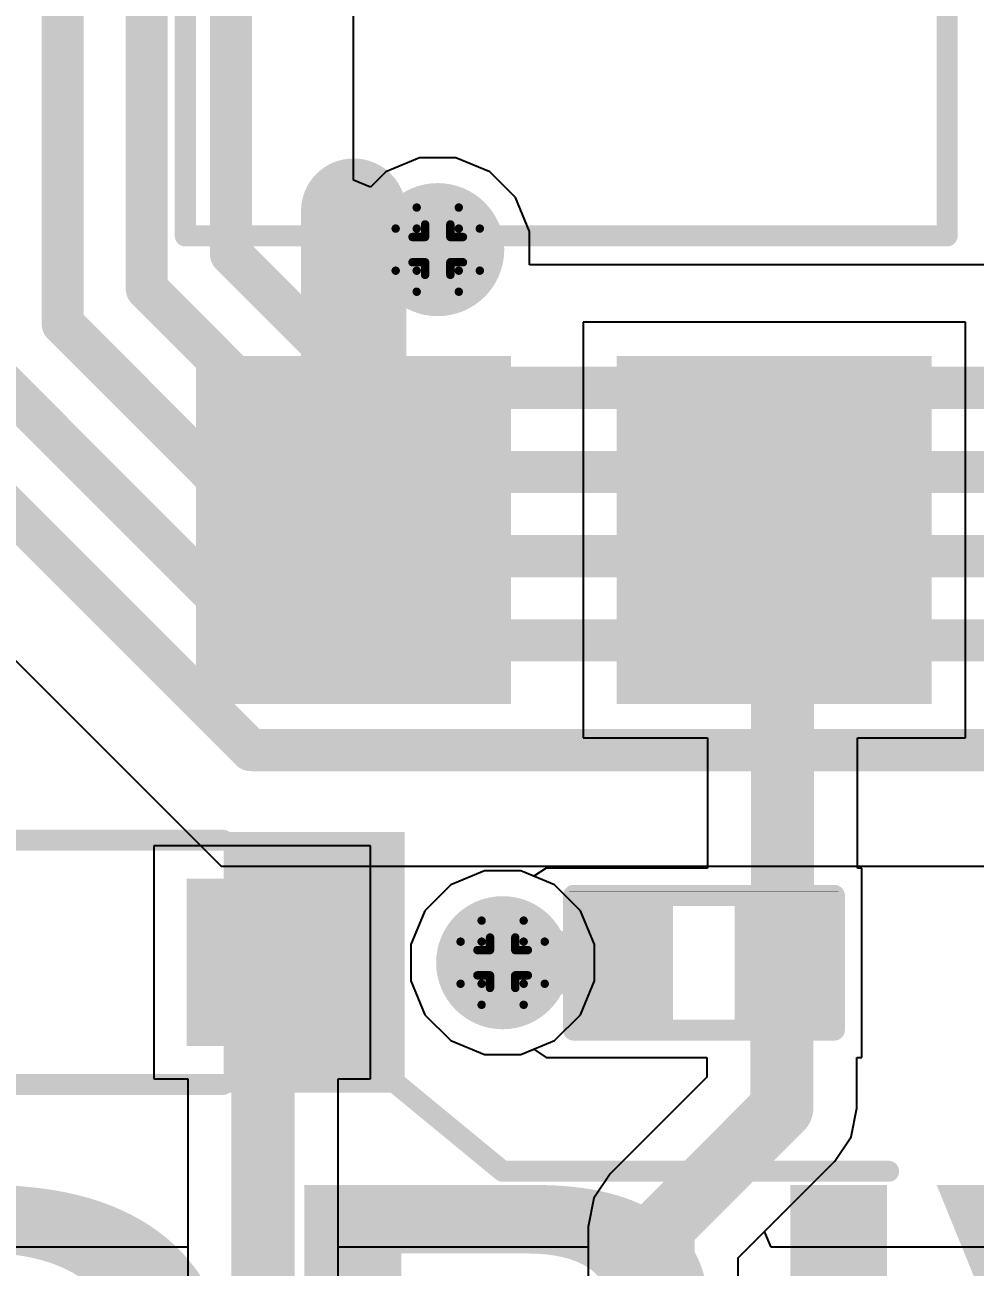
# Model space of a CAD drawing. Header units: inches. Extents: x -3 to 5259, y -3 to 5282.
# Drawn here: x 65.1 to 70.83, y 11.72 to 19.22 of the extents above; entities that cross this region are included whole.
import ezdxf

# ---------------------------------------------------------------- set-up
doc = ezdxf.new("R2010")
doc.units = ezdxf.units.IN
for name, color, linetype in [('Bottom Layer', 5, 'Continuous'), ('Bottom Solder', 6, 'Continuous'), ('Drill Drawing', 1, 'Continuous'), ('Layer 1', 16, 'Continuous'), ('Layer 2', 76, 'Continuous'), ('Top Layer', 1, 'Continuous'), ('Top Overlay', 2, 'Continuous'), ('Top Paste', 8, 'Continuous'), ('Top Solder', 216, 'Continuous'), ('Via Holes', 16, 'Continuous')]:
    doc.layers.add(name, color=color, linetype=linetype)
doc.styles.add('Arial Black_Bold', font='', dxfattribs={"height": 0.2})
doc.styles.get('Arial Black_Bold').set_extended_font_data('Arial Black', bold=True)

# ---------------------------------------------------------------- blocks, each defined once
blk = doc.blocks.new('PC817C_17')
at = {"layer": 'Top Layer'}
for points in [[(6.100064, 2.1699982), (6.100064, 0.3700018), (4.100068, 0.3700018), (4.100068, 2.1699982)], [(6.100064, -0.3700018), (6.100064, -2.1699982), (4.100068, -2.1699982), (4.100068, -0.3700018)]]:
    blk.add_hatch(color=1, dxfattribs=at).paths.add_polyline_path(points)
at = {"layer": 'Top Paste'}
for points in [[(6.100064, 2.1699982), (6.100064, 0.3700018), (4.100068, 0.3700018), (4.100068, 2.1699982)], [(6.100064, -0.3700018), (6.100064, -2.1699982), (4.100068, -2.1699982), (4.100068, -0.3700018)]]:
    blk.add_hatch(color=8, dxfattribs=at).paths.add_polyline_path(points)
at = {"layer": 'Top Solder'}
for points in [[(6.150863999999999, 2.2207982), (6.150863999999999, 0.3192018), (4.049268, 0.3192018), (4.049268, 2.2207982)], [(6.150863999999999, -0.3192018), (6.150863999999999, -2.2207982), (4.049268, -2.2207982), (4.049268, -0.3192018)]]:
    blk.add_hatch(color=216, dxfattribs=at).paths.add_polyline_path(points)
at = {"layer": 'Top Overlay'}
for points in [[(3.324885399999999, 2.3139654, 0.127, 0.127, 0), (-3.175, 2.3139654, 0.127, 0.127, 0)], [(3.324885399999999, -2.2859492, 0.127, 0.127, 0), (3.324885399999999, 2.3139654, 0.127, 0.127, 0)], [(3.324885399999999, -2.2859492, 0.127, 0.127, 0), (-3.175, -2.28594666, 0.127, 0.127, 0)]]:
    blk.add_lwpolyline(points, format="xyseb", dxfattribs=at)
for points in [[(3.2931354, 2.3139654, 0.0635, 0.0635, 1), (3.3566354, 2.3139654, 0.0635, 0.0635, 1)], [(3.2931354, 2.3139654, 0.0635, 0.0635, 1), (3.3566354, 2.3139654, 0.0635, 0.0635, 1)], [(3.2931354, -2.2859492, 0.0635, 0.0635, 1), (3.3566354, -2.2859492, 0.0635, 0.0635, 1)], [(3.2931354, -2.2859492, 0.0635, 0.0635, 1), (3.3566354, -2.2859492, 0.0635, 0.0635, 1)]]:
    blk.add_lwpolyline(points, format="xyseb", close=True, dxfattribs=at)
blk = doc.blocks.new('R___0402_68')
at = {"layer": 'Top Layer'}
for points in [[(-0.6985, -0.3175), (-0.6985, 0.3175), (-0.2412999999999999, 0.3175), (-0.2413, -0.3175)], [(0.2412999999999999, -0.3175), (0.2413, 0.3175), (0.6985, 0.3175), (0.6985, -0.3175)]]:
    blk.add_hatch(color=1, dxfattribs=at).paths.add_polyline_path(points)
at = {"layer": 'Top Paste'}
for points in [[(-0.6985, -0.3175), (-0.6985, 0.3175), (-0.2412999999999999, 0.3175), (-0.2413, -0.3175)], [(0.2412999999999999, -0.3175), (0.2413, 0.3175), (0.6985, 0.3175), (0.6985, -0.3175)]]:
    blk.add_hatch(color=8, dxfattribs=at).paths.add_polyline_path(points)
at = {"layer": 'Top Solder'}
for points in [[(-0.75350116, -0.37250116), (-0.75350116, 0.37250116), (-0.1862988399999999, 0.37250116), (-0.18629884, -0.37250116)], [(0.1862988399999999, -0.37250116), (0.18629884, 0.37250116), (0.75350116, 0.37250116), (0.75350116, -0.37250116)]]:
    blk.add_hatch(color=216, dxfattribs=at).paths.add_polyline_path(points)
at = {"layer": 'Top Overlay'}
for points in [[(-0.7874, 0.4064, 0.127, 0.127, 0), (-0.7874, -0.4064, 0.127, 0.127, 0)], [(0.7874, 0.4064, 0.127, 0.127, 0), (-0.7874, 0.4064, 0.127, 0.127, 0)], [(0.7874, 0.4064, 0.127, 0.127, 0), (0.7874, -0.4064, 0.127, 0.127, 0)], [(0.7874, -0.4064, 0.127, 0.127, 0), (-0.7874, -0.4064, 0.127, 0.127, 0)], [(0.8128, -0.4318, 0.0032258, 0.0032258, 0), (-0.8128, -0.4318, 0.0032258, 0.0032258, 0)]]:
    blk.add_lwpolyline(points, format="xyseb", dxfattribs=at)
for points in [[(-0.8191499999999999, 0.4064, 0.0635, 0.0635, 1), (-0.7556499999999999, 0.4064, 0.0635, 0.0635, 1)], [(-0.8191499999999999, 0.4064, 0.0635, 0.0635, 1), (-0.7556499999999999, 0.4064, 0.0635, 0.0635, 1)], [(0.7556499999999999, 0.4064, 0.0635, 0.0635, 1), (0.8191499999999999, 0.4064, 0.0635, 0.0635, 1)], [(0.7556499999999999, 0.4064, 0.0635, 0.0635, 1), (0.8191499999999999, 0.4064, 0.0635, 0.0635, 1)], [(-0.8191499999999999, -0.4064, 0.0635, 0.0635, 1), (-0.7556499999999999, -0.4064, 0.0635, 0.0635, 1)], [(-0.8191499999999999, -0.4064, 0.0635, 0.0635, 1), (-0.7556499999999999, -0.4064, 0.0635, 0.0635, 1)], [(0.7556499999999999, -0.4064, 0.0635, 0.0635, 1), (0.8191499999999999, -0.4064, 0.0635, 0.0635, 1)], [(0.7556499999999999, -0.4064, 0.0635, 0.0635, 1), (0.8191499999999999, -0.4064, 0.0635, 0.0635, 1)], [(-0.81360518, -0.4318, 0.0016129, 0.0016129, 1), (-0.8119948199999999, -0.4318, 0.0016129, 0.0016129, 1)], [(0.8119948199999999, -0.4318, 0.0016129, 0.0016129, 1), (0.81360518, -0.4318, 0.0016129, 0.0016129, 1)]]:
    blk.add_lwpolyline(points, format="xyseb", close=True, dxfattribs=at)
blk = doc.blocks.new('SOD_323_204')
at = {"layer": 'Top Layer'}
for points in [[(-0.74999977, -0.4500003699999999), (-1.55000071, -0.4500003700000001), (-1.55000071, 0.4500003699999999), (-0.74999977, 0.4500003700000001)], [(1.55000071, -0.4500003699999999), (0.74999977, -0.4500003700000001), (0.74999977, 0.4500003699999999), (1.55000071, 0.4500003700000001)]]:
    blk.add_hatch(color=1, dxfattribs=at).paths.add_polyline_path(points)
at = {"layer": 'Top Overlay'}
for points in [[(-2.01059034, 0.4826), (-0.9183903399999999, 0.4826), (-0.9183903399999999, 0.7874), (-2.01059034, 0.7874)], [(-2.01057764, -0.50800254), (-1.57877764, -0.50800254), (-1.57877764, 0.50799746), (-2.01057764, 0.50799746)], [(-2.01058018, -0.78741016), (-0.91838018, -0.78741016), (-0.91838018, -0.48261016), (-2.01058018, -0.48261016)]]:
    blk.add_hatch(color=2, dxfattribs=at).paths.add_polyline_path(points)
at = {"layer": 'Top Paste'}
for points in [[(-0.74999977, -0.4500003699999999), (-1.55000071, -0.4500003700000001), (-1.55000071, 0.4500003699999999), (-0.74999977, 0.4500003700000001)], [(1.55000071, -0.4500003699999999), (0.74999977, -0.4500003700000001), (0.74999977, 0.4500003699999999), (1.55000071, 0.4500003700000001)]]:
    blk.add_hatch(color=8, dxfattribs=at).paths.add_polyline_path(points)
at = {"layer": 'Top Solder'}
for points in [[(-0.69499861, -0.5050015299999998), (-1.60500187, -0.50500153), (-1.60500187, 0.5050015299999998), (-0.69499861, 0.50500153)], [(1.60500187, -0.5050015299999998), (0.69499861, -0.50500153), (0.69499861, 0.5050015299999998), (1.60500187, 0.50500153)]]:
    blk.add_hatch(color=216, dxfattribs=at).paths.add_polyline_path(points)
at = {"layer": 'Top Overlay'}
for points in [[(0.9397999999999999, 0.7365974599999999, 0.127, 0.127, 0), (-0.91439746, 0.7366, 0.127, 0.127, 0)], [(0.9397999999999999, 0.7365974599999999, 0.127, 0.127, 0), (0.9397999999999999, 0.5588, 0.127, 0.127, 0)], [(0.9397999999999999, -0.5588, 0.127, 0.127, 0), (0.9397999999999999, -0.7365974599999999, 0.127, 0.127, 0)], [(0.9397999999999999, -0.7365974599999999, 0.127, 0.127, 0), (-0.91439746, -0.7366, 0.127, 0.127, 0)]]:
    blk.add_lwpolyline(points, format="xyseb", dxfattribs=at)
for points in [[(-0.94614746, 0.7366, 0.0635, 0.0635, 1), (-0.8826474599999999, 0.7366, 0.0635, 0.0635, 1)], [(0.9080499999999999, 0.7365974599999999, 0.0635, 0.0635, 1), (0.9715499999999999, 0.7365974599999999, 0.0635, 0.0635, 1)], [(0.9080499999999999, 0.7365974599999999, 0.0635, 0.0635, 1), (0.9715499999999999, 0.7365974599999999, 0.0635, 0.0635, 1)], [(0.9080499999999999, 0.5588, 0.0635, 0.0635, 1), (0.9715499999999999, 0.5588, 0.0635, 0.0635, 1)], [(0.9080499999999999, -0.5588, 0.0635, 0.0635, 1), (0.9715499999999999, -0.5588, 0.0635, 0.0635, 1)], [(-0.94614746, -0.7366, 0.0635, 0.0635, 1), (-0.8826474599999999, -0.7366, 0.0635, 0.0635, 1)], [(0.9080499999999999, -0.7365974599999999, 0.0635, 0.0635, 1), (0.9715499999999999, -0.7365974599999999, 0.0635, 0.0635, 1)], [(0.9080499999999999, -0.7365974599999999, 0.0635, 0.0635, 1), (0.9715499999999999, -0.7365974599999999, 0.0635, 0.0635, 1)]]:
    blk.add_lwpolyline(points, format="xyseb", close=True, dxfattribs=at)

msp = doc.modelspace()

# ---------------------------------------------------------------- hatches: boundary and pattern name
at = {"layer": 'Bottom Layer'}
h = msp.add_hatch(color=5, dxfattribs=at)
edge = h.paths.add_edge_path()
edge.add_arc((67.58888184, 17.85979664), 0.2999994, 0, 360)
h = msp.add_hatch(color=5, dxfattribs=at)
edge = h.paths.add_edge_path()
edge.add_arc((67.98088003999999, 13.55614002), 0.2999994, 0, 360)
at = {"layer": 'Bottom Solder'}
h = msp.add_hatch(color=6, dxfattribs=at)
edge = h.paths.add_edge_path()
edge.add_arc((67.58888184, 17.85979664), 0.4015993999999999, 0, 360)
h = msp.add_hatch(color=6, dxfattribs=at)
edge = h.paths.add_edge_path()
edge.add_arc((67.98088003999999, 13.55614002), 0.4015993999999999, 0, 360)
at = {"layer": 'Layer 1'}
h = msp.add_hatch(color=16, dxfattribs=at)
edge = h.paths.add_edge_path()
edge.add_arc((67.58888184, 17.85979664), 0.2999994, 0, 360)
h = msp.add_hatch(color=16, dxfattribs=at)
edge = h.paths.add_edge_path()
edge.add_arc((67.98088003999999, 13.55614002), 0.2999994, 0, 360)
at = {"layer": 'Layer 2'}
h = msp.add_hatch(color=76, dxfattribs=at)
edge = h.paths.add_edge_path()
edge.add_arc((67.58888184, 17.85979664), 0.2999994, 0, 360)
h = msp.add_hatch(color=76, dxfattribs=at)
edge = h.paths.add_edge_path()
edge.add_arc((67.98088003999999, 13.55614002), 0.2999994, 0, 360)
at = {"layer": 'Top Layer'}
h = msp.add_hatch(color=1, dxfattribs=at)
edge = h.paths.add_edge_path()
edge.add_arc((67.58888184, 17.85979664), 0.2999994, 0, 360)
h = msp.add_hatch(color=1, dxfattribs=at)
edge = h.paths.add_edge_path()
edge.add_arc((67.98088003999999, 13.55614002), 0.2999994, 0, 360)
at = {"layer": 'Top Solder'}
h = msp.add_hatch(color=216, dxfattribs=at)
edge = h.paths.add_edge_path()
edge.add_arc((67.58888184, 17.85979664), 0.4015993999999999, 0, 360)
h = msp.add_hatch(color=216, dxfattribs=at)
edge = h.paths.add_edge_path()
edge.add_arc((67.98088003999999, 13.55614002), 0.4015993999999999, 0, 360)
at = {"layer": 'Via Holes'}
h = msp.add_hatch(color=7, dxfattribs=at)
edge = h.paths.add_edge_path()
edge.add_arc((67.58888184, 17.85979664), 0.1499997, 0, 360)
h = msp.add_hatch(color=7, dxfattribs=at)
edge = h.paths.add_edge_path()
edge.add_arc((67.98088003999999, 13.55614002), 0.1499997, 0, 360)

# ---------------------------------------------------------------- linework, layer by layer
at = {"layer": 'Bottom Layer'}
for p, q in [((67.87068214, 14.11013942), (67.66706558, 14.02579872)), ((67.87068214, 14.11013942), (67.66706558, 14.02579872)), ((68.09107794, 14.11013942), (67.87068214, 14.11013942)), ((68.09107794, 14.11013942), (67.87068214, 14.11013942)), ((68.29469449999999, 14.02579872), (68.09107794, 14.11013942)), ((68.29469449999999, 14.02579872), (68.09107794, 14.11013942)), ((67.66706558, 14.02579872), (67.51122133999999, 13.86995448)), ((67.66706558, 14.02579872), (67.51122133999999, 13.86995448)), ((68.45053874, 13.86995448), (68.29469449999999, 14.02579872)), ((68.45053874, 13.86995448), (68.29469449999999, 14.02579872)), ((67.51122133999999, 13.86995448), (67.42688064, 13.66633792)), ((67.51122133999999, 13.86995448), (67.42688064, 13.66633792)), ((68.53487944, 13.66633792), (68.45053874, 13.86995448)), ((68.53487944, 13.66633792), (68.45053874, 13.86995448)), ((67.42688064, 13.66633792), (67.42688064, 13.44594212)), ((67.42688064, 13.66633792), (67.42688064, 13.44594212)), ((68.53487944, 13.44594212), (68.53487944, 13.66633792)), ((68.53487944, 13.44594212), (68.53487944, 13.66633792)), ((67.42688064, 13.44594212), (67.51122133999999, 13.24232556)), ((67.42688064, 13.44594212), (67.51122133999999, 13.24232556)), ((68.45053874, 13.24232556), (68.53487944, 13.44594212)), ((68.45053874, 13.24232556), (68.53487944, 13.44594212)), ((67.51122133999999, 13.24232556), (67.66706558, 13.08648132)), ((67.51122133999999, 13.24232556), (67.66706558, 13.08648132)), ((68.29469449999999, 13.08648132), (68.45053874, 13.24232556)), ((68.29469449999999, 13.08648132), (68.45053874, 13.24232556)), ((67.66706558, 13.08648132), (67.87068214, 13.00214062)), ((67.66706558, 13.08648132), (67.87068214, 13.00214062)), ((68.09107794, 13.00214062), (68.29469449999999, 13.08648132)), ((68.09107794, 13.00214062), (68.29469449999999, 13.08648132)), ((67.87068214, 13.00214062), (68.09107794, 13.00214062)), ((67.87068214, 13.00214062), (68.09107794, 13.00214062))]:
    msp.add_line(p, q, dxfattribs=at)
at = {"layer": 'Drill Drawing'}
for points in [[(67.46188184, 17.98679664, 0.0508, 0.0508, 0), (67.46188184, 18.11379664, 0.0508, 0.0508, 0)], [(67.46188184, 18.11379664, 0.0508, 0.0508, 0), (67.71588184, 18.11379664, 0.0508, 0.0508, 0)], [(67.71588184, 17.98679664, 0.0508, 0.0508, 0), (67.71588184, 18.11379664, 0.0508, 0.0508, 0)], [(67.33488184, 17.73279664, 0.0508, 0.0508, 0), (67.33488184, 17.98679664, 0.0508, 0.0508, 0)], [(67.33488184, 17.98679664, 0.0508, 0.0508, 0), (67.46188184, 17.98679664, 0.0508, 0.0508, 0)], [(67.51268184, 17.93599664, 0.0508, 0.0508, 0), (67.51268184, 18.01219664, 0.0508, 0.0508, 0)], [(67.51268184, 18.01219664, 0.0508, 0.0508, 0), (67.66508183999998, 18.01219664, 0.0508, 0.0508, 0)], [(67.66508183999998, 17.93599664, 0.0508, 0.0508, 0), (67.66508183999998, 18.01219664, 0.0508, 0.0508, 0)], [(67.71588184, 17.98679664, 0.0508, 0.0508, 0), (67.84288183999999, 17.98679664, 0.0508, 0.0508, 0)], [(67.84288183999999, 17.73279664, 0.0508, 0.0508, 0), (67.84288183999999, 17.98679664, 0.0508, 0.0508, 0)], [(67.43648184, 17.78359664, 0.0508, 0.0508, 0), (67.43648184, 17.93599664, 0.0508, 0.0508, 0)], [(67.43648184, 17.93599664, 0.0508, 0.0508, 0), (67.51268184, 17.93599664, 0.0508, 0.0508, 0)], [(67.66508183999998, 17.93599664, 0.0508, 0.0508, 0), (67.74128184, 17.93599664, 0.0508, 0.0508, 0)], [(67.74128184, 17.78359664, 0.0508, 0.0508, 0), (67.74128184, 17.93599664, 0.0508, 0.0508, 0)], [(67.43648184, 17.78359664, 0.0508, 0.0508, 0), (67.51268184, 17.78359664, 0.0508, 0.0508, 0)], [(67.51268184, 17.70739664, 0.0508, 0.0508, 0), (67.51268184, 17.78359664, 0.0508, 0.0508, 0)], [(67.66508183999998, 17.78359664, 0.0508, 0.0508, 0), (67.74128184, 17.78359664, 0.0508, 0.0508, 0)], [(67.66508183999998, 17.70739664, 0.0508, 0.0508, 0), (67.66508183999998, 17.78359664, 0.0508, 0.0508, 0)], [(67.33488184, 17.73279664, 0.0508, 0.0508, 0), (67.46188184, 17.73279664, 0.0508, 0.0508, 0)], [(67.46188184, 17.60579664, 0.0508, 0.0508, 0), (67.46188184, 17.73279664, 0.0508, 0.0508, 0)], [(67.51268184, 17.70739664, 0.0508, 0.0508, 0), (67.66508183999998, 17.70739664, 0.0508, 0.0508, 0)], [(67.71588184, 17.73279664, 0.0508, 0.0508, 0), (67.84288183999999, 17.73279664, 0.0508, 0.0508, 0)], [(67.71588184, 17.60579664, 0.0508, 0.0508, 0), (67.71588184, 17.73279664, 0.0508, 0.0508, 0)], [(67.46188184, 17.60579664, 0.0508, 0.0508, 0), (67.71588184, 17.60579664, 0.0508, 0.0508, 0)], [(67.85388003999999, 13.68314002, 0.0508, 0.0508, 0), (67.85388003999999, 13.81014002, 0.0508, 0.0508, 0)], [(67.85388003999999, 13.81014002, 0.0508, 0.0508, 0), (68.10788004, 13.81014002, 0.0508, 0.0508, 0)], [(68.10788004, 13.68314002, 0.0508, 0.0508, 0), (68.10788004, 13.81014002, 0.0508, 0.0508, 0)], [(67.90468003999999, 13.63234002, 0.0508, 0.0508, 0), (67.90468003999999, 13.70854002, 0.0508, 0.0508, 0)], [(67.90468003999999, 13.70854002, 0.0508, 0.0508, 0), (68.05708004, 13.70854002, 0.0508, 0.0508, 0)], [(68.05708004, 13.63234002, 0.0508, 0.0508, 0), (68.05708004, 13.70854002, 0.0508, 0.0508, 0)], [(67.72688004, 13.42914002, 0.0508, 0.0508, 0), (67.72688004, 13.68314002, 0.0508, 0.0508, 0)], [(67.72688004, 13.68314002, 0.0508, 0.0508, 0), (67.85388003999999, 13.68314002, 0.0508, 0.0508, 0)], [(67.82848004, 13.47994002, 0.0508, 0.0508, 0), (67.82848004, 13.63234002, 0.0508, 0.0508, 0)], [(67.82848004, 13.63234002, 0.0508, 0.0508, 0), (67.90468003999999, 13.63234002, 0.0508, 0.0508, 0)], [(68.05708004, 13.63234002, 0.0508, 0.0508, 0), (68.13328004, 13.63234002, 0.0508, 0.0508, 0)], [(68.10788004, 13.68314002, 0.0508, 0.0508, 0), (68.23488004, 13.68314002, 0.0508, 0.0508, 0)], [(68.13328004, 13.47994002, 0.0508, 0.0508, 0), (68.13328004, 13.63234002, 0.0508, 0.0508, 0)], [(68.23488004, 13.42914002, 0.0508, 0.0508, 0), (68.23488004, 13.68314002, 0.0508, 0.0508, 0)], [(67.82848004, 13.47994002, 0.0508, 0.0508, 0), (67.90468003999999, 13.47994002, 0.0508, 0.0508, 0)], [(67.90468003999999, 13.40374002, 0.0508, 0.0508, 0), (67.90468003999999, 13.47994002, 0.0508, 0.0508, 0)], [(68.05708004, 13.47994002, 0.0508, 0.0508, 0), (68.13328004, 13.47994002, 0.0508, 0.0508, 0)], [(68.05708004, 13.40374002, 0.0508, 0.0508, 0), (68.05708004, 13.47994002, 0.0508, 0.0508, 0)], [(67.72688004, 13.42914002, 0.0508, 0.0508, 0), (67.85388003999999, 13.42914002, 0.0508, 0.0508, 0)], [(67.85388003999999, 13.30214002, 0.0508, 0.0508, 0), (67.85388003999999, 13.42914002, 0.0508, 0.0508, 0)], [(67.90468003999999, 13.40374002, 0.0508, 0.0508, 0), (68.05708004, 13.40374002, 0.0508, 0.0508, 0)], [(68.10788004, 13.42914002, 0.0508, 0.0508, 0), (68.23488004, 13.42914002, 0.0508, 0.0508, 0)], [(68.10788004, 13.30214002, 0.0508, 0.0508, 0), (68.10788004, 13.42914002, 0.0508, 0.0508, 0)], [(67.85388003999999, 13.30214002, 0.0508, 0.0508, 0), (68.10788004, 13.30214002, 0.0508, 0.0508, 0)]]:
    msp.add_lwpolyline(points, format="xyseb", dxfattribs=at)
for points in [[(67.44918184, 18.11379664, 0.0254, 0.0254, 1), (67.47458184, 18.11379664, 0.0254, 0.0254, 1)], [(67.44918184, 18.11379664, 0.0254, 0.0254, 1), (67.47458184, 18.11379664, 0.0254, 0.0254, 1)], [(67.70318184, 18.11379664, 0.0254, 0.0254, 1), (67.72858184, 18.11379664, 0.0254, 0.0254, 1)], [(67.70318184, 18.11379664, 0.0254, 0.0254, 1), (67.72858184, 18.11379664, 0.0254, 0.0254, 1)], [(67.32218184, 17.98679664, 0.0254, 0.0254, 1), (67.34758184, 17.98679664, 0.0254, 0.0254, 1)], [(67.32218184, 17.98679664, 0.0254, 0.0254, 1), (67.34758184, 17.98679664, 0.0254, 0.0254, 1)], [(67.44918184, 17.98679664, 0.0254, 0.0254, 1), (67.47458184, 17.98679664, 0.0254, 0.0254, 1)], [(67.44918184, 17.98679664, 0.0254, 0.0254, 1), (67.47458184, 17.98679664, 0.0254, 0.0254, 1)], [(67.49998183999999, 18.01219664, 0.0254, 0.0254, 1), (67.52538184, 18.01219664, 0.0254, 0.0254, 1)], [(67.49998183999999, 18.01219664, 0.0254, 0.0254, 1), (67.52538184, 18.01219664, 0.0254, 0.0254, 1)], [(67.65238184, 18.01219664, 0.0254, 0.0254, 1), (67.67778184, 18.01219664, 0.0254, 0.0254, 1)], [(67.65238184, 18.01219664, 0.0254, 0.0254, 1), (67.67778184, 18.01219664, 0.0254, 0.0254, 1)], [(67.70318184, 17.98679664, 0.0254, 0.0254, 1), (67.72858184, 17.98679664, 0.0254, 0.0254, 1)], [(67.70318184, 17.98679664, 0.0254, 0.0254, 1), (67.72858184, 17.98679664, 0.0254, 0.0254, 1)], [(67.83018184, 17.98679664, 0.0254, 0.0254, 1), (67.85558184, 17.98679664, 0.0254, 0.0254, 1)], [(67.83018184, 17.98679664, 0.0254, 0.0254, 1), (67.85558184, 17.98679664, 0.0254, 0.0254, 1)], [(67.42378184, 17.93599664, 0.0254, 0.0254, 1), (67.44918184, 17.93599664, 0.0254, 0.0254, 1)], [(67.42378184, 17.93599664, 0.0254, 0.0254, 1), (67.44918184, 17.93599664, 0.0254, 0.0254, 1)], [(67.49998183999999, 17.93599664, 0.0254, 0.0254, 1), (67.52538184, 17.93599664, 0.0254, 0.0254, 1)], [(67.49998183999999, 17.93599664, 0.0254, 0.0254, 1), (67.52538184, 17.93599664, 0.0254, 0.0254, 1)], [(67.65238184, 17.93599664, 0.0254, 0.0254, 1), (67.67778184, 17.93599664, 0.0254, 0.0254, 1)], [(67.65238184, 17.93599664, 0.0254, 0.0254, 1), (67.67778184, 17.93599664, 0.0254, 0.0254, 1)], [(67.72858184, 17.93599664, 0.0254, 0.0254, 1), (67.75398184, 17.93599664, 0.0254, 0.0254, 1)], [(67.72858184, 17.93599664, 0.0254, 0.0254, 1), (67.75398184, 17.93599664, 0.0254, 0.0254, 1)], [(67.42378184, 17.78359664, 0.0254, 0.0254, 1), (67.44918184, 17.78359664, 0.0254, 0.0254, 1)], [(67.42378184, 17.78359664, 0.0254, 0.0254, 1), (67.44918184, 17.78359664, 0.0254, 0.0254, 1)], [(67.49998183999999, 17.78359664, 0.0254, 0.0254, 1), (67.52538184, 17.78359664, 0.0254, 0.0254, 1)], [(67.49998183999999, 17.78359664, 0.0254, 0.0254, 1), (67.52538184, 17.78359664, 0.0254, 0.0254, 1)], [(67.65238184, 17.78359664, 0.0254, 0.0254, 1), (67.67778184, 17.78359664, 0.0254, 0.0254, 1)], [(67.65238184, 17.78359664, 0.0254, 0.0254, 1), (67.67778184, 17.78359664, 0.0254, 0.0254, 1)], [(67.72858184, 17.78359664, 0.0254, 0.0254, 1), (67.75398184, 17.78359664, 0.0254, 0.0254, 1)], [(67.72858184, 17.78359664, 0.0254, 0.0254, 1), (67.75398184, 17.78359664, 0.0254, 0.0254, 1)], [(67.32218184, 17.73279664, 0.0254, 0.0254, 1), (67.34758184, 17.73279664, 0.0254, 0.0254, 1)], [(67.32218184, 17.73279664, 0.0254, 0.0254, 1), (67.34758184, 17.73279664, 0.0254, 0.0254, 1)], [(67.44918184, 17.73279664, 0.0254, 0.0254, 1), (67.47458184, 17.73279664, 0.0254, 0.0254, 1)], [(67.44918184, 17.73279664, 0.0254, 0.0254, 1), (67.47458184, 17.73279664, 0.0254, 0.0254, 1)], [(67.49998183999999, 17.70739664, 0.0254, 0.0254, 1), (67.52538184, 17.70739664, 0.0254, 0.0254, 1)], [(67.49998183999999, 17.70739664, 0.0254, 0.0254, 1), (67.52538184, 17.70739664, 0.0254, 0.0254, 1)], [(67.65238184, 17.70739664, 0.0254, 0.0254, 1), (67.67778184, 17.70739664, 0.0254, 0.0254, 1)], [(67.65238184, 17.70739664, 0.0254, 0.0254, 1), (67.67778184, 17.70739664, 0.0254, 0.0254, 1)], [(67.70318184, 17.73279664, 0.0254, 0.0254, 1), (67.72858184, 17.73279664, 0.0254, 0.0254, 1)], [(67.70318184, 17.73279664, 0.0254, 0.0254, 1), (67.72858184, 17.73279664, 0.0254, 0.0254, 1)], [(67.83018184, 17.73279664, 0.0254, 0.0254, 1), (67.85558184, 17.73279664, 0.0254, 0.0254, 1)], [(67.83018184, 17.73279664, 0.0254, 0.0254, 1), (67.85558184, 17.73279664, 0.0254, 0.0254, 1)], [(67.44918184, 17.60579664, 0.0254, 0.0254, 1), (67.47458184, 17.60579664, 0.0254, 0.0254, 1)], [(67.44918184, 17.60579664, 0.0254, 0.0254, 1), (67.47458184, 17.60579664, 0.0254, 0.0254, 1)], [(67.70318184, 17.60579664, 0.0254, 0.0254, 1), (67.72858184, 17.60579664, 0.0254, 0.0254, 1)], [(67.70318184, 17.60579664, 0.0254, 0.0254, 1), (67.72858184, 17.60579664, 0.0254, 0.0254, 1)], [(67.84118004, 13.81014002, 0.0254, 0.0254, 1), (67.86658004, 13.81014002, 0.0254, 0.0254, 1)], [(67.84118004, 13.81014002, 0.0254, 0.0254, 1), (67.86658004, 13.81014002, 0.0254, 0.0254, 1)], [(68.09518004, 13.81014002, 0.0254, 0.0254, 1), (68.12058004, 13.81014002, 0.0254, 0.0254, 1)], [(68.09518004, 13.81014002, 0.0254, 0.0254, 1), (68.12058004, 13.81014002, 0.0254, 0.0254, 1)], [(67.89198003999999, 13.70854002, 0.0254, 0.0254, 1), (67.91738004, 13.70854002, 0.0254, 0.0254, 1)], [(67.89198003999999, 13.70854002, 0.0254, 0.0254, 1), (67.91738004, 13.70854002, 0.0254, 0.0254, 1)], [(68.04438004, 13.70854002, 0.0254, 0.0254, 1), (68.06978004, 13.70854002, 0.0254, 0.0254, 1)], [(68.04438004, 13.70854002, 0.0254, 0.0254, 1), (68.06978004, 13.70854002, 0.0254, 0.0254, 1)], [(67.71418004, 13.68314002, 0.0254, 0.0254, 1), (67.73958003999999, 13.68314002, 0.0254, 0.0254, 1)], [(67.71418004, 13.68314002, 0.0254, 0.0254, 1), (67.73958003999999, 13.68314002, 0.0254, 0.0254, 1)], [(67.81578003999999, 13.63234002, 0.0254, 0.0254, 1), (67.84118004, 13.63234002, 0.0254, 0.0254, 1)], [(67.81578003999999, 13.63234002, 0.0254, 0.0254, 1), (67.84118004, 13.63234002, 0.0254, 0.0254, 1)], [(67.84118004, 13.68314002, 0.0254, 0.0254, 1), (67.86658004, 13.68314002, 0.0254, 0.0254, 1)], [(67.84118004, 13.68314002, 0.0254, 0.0254, 1), (67.86658004, 13.68314002, 0.0254, 0.0254, 1)], [(67.89198003999999, 13.63234002, 0.0254, 0.0254, 1), (67.91738004, 13.63234002, 0.0254, 0.0254, 1)], [(67.89198003999999, 13.63234002, 0.0254, 0.0254, 1), (67.91738004, 13.63234002, 0.0254, 0.0254, 1)], [(68.04438004, 13.63234002, 0.0254, 0.0254, 1), (68.06978004, 13.63234002, 0.0254, 0.0254, 1)], [(68.04438004, 13.63234002, 0.0254, 0.0254, 1), (68.06978004, 13.63234002, 0.0254, 0.0254, 1)], [(68.09518004, 13.68314002, 0.0254, 0.0254, 1), (68.12058004, 13.68314002, 0.0254, 0.0254, 1)], [(68.09518004, 13.68314002, 0.0254, 0.0254, 1), (68.12058004, 13.68314002, 0.0254, 0.0254, 1)], [(68.12058004, 13.63234002, 0.0254, 0.0254, 1), (68.14598004, 13.63234002, 0.0254, 0.0254, 1)], [(68.12058004, 13.63234002, 0.0254, 0.0254, 1), (68.14598004, 13.63234002, 0.0254, 0.0254, 1)], [(68.22218004, 13.68314002, 0.0254, 0.0254, 1), (68.24758003999999, 13.68314002, 0.0254, 0.0254, 1)], [(68.22218004, 13.68314002, 0.0254, 0.0254, 1), (68.24758003999999, 13.68314002, 0.0254, 0.0254, 1)], [(67.81578003999999, 13.47994002, 0.0254, 0.0254, 1), (67.84118004, 13.47994002, 0.0254, 0.0254, 1)], [(67.81578003999999, 13.47994002, 0.0254, 0.0254, 1), (67.84118004, 13.47994002, 0.0254, 0.0254, 1)], [(67.89198003999999, 13.47994002, 0.0254, 0.0254, 1), (67.91738004, 13.47994002, 0.0254, 0.0254, 1)], [(67.89198003999999, 13.47994002, 0.0254, 0.0254, 1), (67.91738004, 13.47994002, 0.0254, 0.0254, 1)], [(68.04438004, 13.47994002, 0.0254, 0.0254, 1), (68.06978004, 13.47994002, 0.0254, 0.0254, 1)], [(68.04438004, 13.47994002, 0.0254, 0.0254, 1), (68.06978004, 13.47994002, 0.0254, 0.0254, 1)], [(68.12058004, 13.47994002, 0.0254, 0.0254, 1), (68.14598004, 13.47994002, 0.0254, 0.0254, 1)], [(68.12058004, 13.47994002, 0.0254, 0.0254, 1), (68.14598004, 13.47994002, 0.0254, 0.0254, 1)], [(67.71418004, 13.42914002, 0.0254, 0.0254, 1), (67.73958003999999, 13.42914002, 0.0254, 0.0254, 1)], [(67.71418004, 13.42914002, 0.0254, 0.0254, 1), (67.73958003999999, 13.42914002, 0.0254, 0.0254, 1)], [(67.84118004, 13.42914002, 0.0254, 0.0254, 1), (67.86658004, 13.42914002, 0.0254, 0.0254, 1)], [(67.84118004, 13.42914002, 0.0254, 0.0254, 1), (67.86658004, 13.42914002, 0.0254, 0.0254, 1)], [(67.89198003999999, 13.40374002, 0.0254, 0.0254, 1), (67.91738004, 13.40374002, 0.0254, 0.0254, 1)], [(67.89198003999999, 13.40374002, 0.0254, 0.0254, 1), (67.91738004, 13.40374002, 0.0254, 0.0254, 1)], [(68.04438004, 13.40374002, 0.0254, 0.0254, 1), (68.06978004, 13.40374002, 0.0254, 0.0254, 1)], [(68.04438004, 13.40374002, 0.0254, 0.0254, 1), (68.06978004, 13.40374002, 0.0254, 0.0254, 1)], [(68.09518004, 13.42914002, 0.0254, 0.0254, 1), (68.12058004, 13.42914002, 0.0254, 0.0254, 1)], [(68.09518004, 13.42914002, 0.0254, 0.0254, 1), (68.12058004, 13.42914002, 0.0254, 0.0254, 1)], [(68.22218004, 13.42914002, 0.0254, 0.0254, 1), (68.24758003999999, 13.42914002, 0.0254, 0.0254, 1)], [(68.22218004, 13.42914002, 0.0254, 0.0254, 1), (68.24758003999999, 13.42914002, 0.0254, 0.0254, 1)], [(67.84118004, 13.30214002, 0.0254, 0.0254, 1), (67.86658004, 13.30214002, 0.0254, 0.0254, 1)], [(67.84118004, 13.30214002, 0.0254, 0.0254, 1), (67.86658004, 13.30214002, 0.0254, 0.0254, 1)], [(68.09518004, 13.30214002, 0.0254, 0.0254, 1), (68.12058004, 13.30214002, 0.0254, 0.0254, 1)], [(68.09518004, 13.30214002, 0.0254, 0.0254, 1), (68.12058004, 13.30214002, 0.0254, 0.0254, 1)]]:
    msp.add_lwpolyline(points, format="xyseb", close=True, dxfattribs=at)
at = {"layer": 'Layer 1'}
for p, q in [((67.87068214, 14.11013942), (67.66706558, 14.02579872)), ((68.09107794, 14.11013942), (67.87068214, 14.11013942)), ((68.29469449999999, 14.02579872), (68.09107794, 14.11013942)), ((67.66706558, 14.02579872), (67.51122133999999, 13.86995448)), ((68.45053874, 13.86995448), (68.29469449999999, 14.02579872)), ((67.51122133999999, 13.86995448), (67.42688064, 13.66633792)), ((68.53487944, 13.66633792), (68.45053874, 13.86995448)), ((67.42688064, 13.66633792), (67.42688064, 13.44594212)), ((68.53487944, 13.44594212), (68.53487944, 13.66633792)), ((67.42688064, 13.44594212), (67.51122133999999, 13.24232556)), ((68.45053874, 13.24232556), (68.53487944, 13.44594212)), ((67.51122133999999, 13.24232556), (67.66706558, 13.08648132)), ((68.29469449999999, 13.08648132), (68.45053874, 13.24232556)), ((67.66706558, 13.08648132), (67.87068214, 13.00214062)), ((68.09107794, 13.00214062), (68.29469449999999, 13.08648132)), ((67.87068214, 13.00214062), (68.09107794, 13.00214062))]:
    msp.add_line(p, q, dxfattribs=at)
at = {"layer": 'Layer 2'}
for p, q in [((67.08088184, 18.27895506), (67.08088184, 24.02344954)), ((67.47868394, 18.41379604), (67.27506738, 18.32945534)), ((67.69907973999999, 18.41379604), (67.47868394, 18.41379604)), ((67.9026963, 18.32945534), (67.69907973999999, 18.41379604)), ((67.27506738, 18.32945534), (67.18248184, 18.2368698)), ((68.05854054, 18.1736111), (67.9026963, 18.32945534)), ((67.18248184, 18.2368698), (67.08088184, 18.27895506)), ((68.14288124, 17.96999454), (68.05854054, 18.1736111)), ((68.14288124, 17.76730762), (68.14288124, 17.96999454)), ((72.21075728, 17.76730762), (68.14288124, 17.76730762)), ((63.47761497999999, 16.9418), (66.28051767999999, 14.1388973)), ((66.28051767999999, 14.1388973), (121.85941846, 14.1388973))]:
    msp.add_line(p, q, dxfattribs=at)
for points in [[(66.34015688, 17.8335813, 0.254, 0.254, 0), (66.34015688, 27.43815442, 0.254, 0.254, 0)], [(65.83215688, 17.62316262, 0.254, 0.254, 0), (65.83215688, 27.2277332, 0.254, 0.254, 0)], [(65.32415687999999, 17.41274394, 0.254, 0.254, 0), (65.32415687999999, 27.01731198, 0.254, 0.254, 0)], [(66.34015688, 17.8335813, 0.254, 0.254, 0), (67.14814104, 17.02559714, 0.254, 0.254, 0)], [(65.83215688, 17.62316262, 0.254, 0.254, 0), (66.93772236, 16.51759714, 0.254, 0.254, 0)], [(65.32415687999999, 17.41274394, 0.254, 0.254, 0), (66.72730368, 16.00959714, 0.254, 0.254, 0)], [(64.81615688, 17.20232526, 0.254, 0.254, 0), (66.51688499999999, 15.50159714, 0.254, 0.254, 0)], [(64.30815688, 16.99190658, 0.254, 0.254, 0), (66.46091356000001, 14.8391499, 0.254, 0.254, 0)], [(67.14814104, 17.02559714, 0.254, 0.254, 0), (125.29554824, 17.02559714, 0.254, 0.254, 0)], [(66.93772236, 16.51759714, 0.254, 0.254, 0), (126.53616552, 16.51759714, 0.254, 0.254, 0)], [(66.72730368, 16.00959714, 0.254, 0.254, 0), (127.33098232, 16.00959714, 0.254, 0.254, 0)], [(66.51688499999999, 15.50159714, 0.254, 0.254, 0), (132.67625992, 15.50159714, 0.254, 0.254, 0)], [(66.46091356000001, 14.8391499, 0.254, 0.254, 0), (119.6246401, 14.8391499, 0.254, 0.254, 0)]]:
    msp.add_lwpolyline(points, format="xyseb", dxfattribs=at)
for points in [[(66.27665687999999, 17.8335813, 0.127, 0.127, 1), (66.40365688, 17.8335813, 0.127, 0.127, 1)], [(66.27665687999999, 17.8335813, 0.127, 0.127, 1), (66.40365688, 17.8335813, 0.127, 0.127, 1)], [(65.76865688, 17.62316262, 0.127, 0.127, 1), (65.89565687999999, 17.62316262, 0.127, 0.127, 1)], [(65.76865688, 17.62316262, 0.127, 0.127, 1), (65.89565687999999, 17.62316262, 0.127, 0.127, 1)], [(65.26065688, 17.41274394, 0.127, 0.127, 1), (65.38765688, 17.41274394, 0.127, 0.127, 1)], [(65.26065688, 17.41274394, 0.127, 0.127, 1), (65.38765688, 17.41274394, 0.127, 0.127, 1)], [(67.08464104, 17.02559714, 0.127, 0.127, 1), (67.21164103999999, 17.02559714, 0.127, 0.127, 1)], [(67.08464104, 17.02559714, 0.127, 0.127, 1), (67.21164103999999, 17.02559714, 0.127, 0.127, 1)], [(66.87422236, 16.51759714, 0.127, 0.127, 1), (67.00122236, 16.51759714, 0.127, 0.127, 1)], [(66.87422236, 16.51759714, 0.127, 0.127, 1), (67.00122236, 16.51759714, 0.127, 0.127, 1)], [(66.66380368, 16.00959714, 0.127, 0.127, 1), (66.79080368, 16.00959714, 0.127, 0.127, 1)], [(66.66380368, 16.00959714, 0.127, 0.127, 1), (66.79080368, 16.00959714, 0.127, 0.127, 1)], [(66.453385, 15.50159714, 0.127, 0.127, 1), (66.58038499999999, 15.50159714, 0.127, 0.127, 1)], [(66.453385, 15.50159714, 0.127, 0.127, 1), (66.58038499999999, 15.50159714, 0.127, 0.127, 1)], [(66.39741355999999, 14.8391499, 0.127, 0.127, 1), (66.52441356, 14.8391499, 0.127, 0.127, 1)], [(66.39741355999999, 14.8391499, 0.127, 0.127, 1), (66.52441356, 14.8391499, 0.127, 0.127, 1)]]:
    msp.add_lwpolyline(points, format="xyseb", close=True, dxfattribs=at)
at = {"layer": 'Top Layer'}
for p, q in [((70.77488003999999, 17.42153996), (68.46688364, 17.42153996)), ((68.46688364, 17.42153996), (68.46688364, 14.91354396)), ((70.77488003999999, 17.42153996), (68.46688364, 17.42153996)), ((68.46688364, 17.42153996), (68.46688364, 14.91354396)), ((70.77488003999999, 14.91354396), (70.77488003999999, 17.42153996)), ((70.77488003999999, 14.91354396), (70.77488003999999, 17.42153996)), ((68.46688364, 14.91354396), (69.21723519999999, 14.91354396)), ((68.46688364, 14.91354396), (69.21723519999999, 14.91354396)), ((69.21723519999999, 14.91354396), (69.21723519999999, 14.12764002)), ((69.21723519999999, 14.91354396), (69.21723519999999, 14.12764002)), ((70.12364944, 14.12764002), (70.12364944, 14.91354396)), ((70.12364944, 14.91354396), (70.77488003999999, 14.91354396)), ((70.12364944, 14.12764002), (70.12364944, 14.91354396)), ((70.12364944, 14.91354396), (70.77488003999999, 14.91354396)), ((67.18210592, 14.26232352), (65.87410752, 14.26232352)), ((65.87410752, 14.26232352), (65.87410752, 12.85432532)), ((67.18210592, 14.26232352), (65.87410752, 14.26232352)), ((65.87410752, 14.26232352), (65.87410752, 12.85432532)), ((67.18210592, 12.85432532), (67.18210592, 14.26232352)), ((67.18210592, 12.85432532), (67.18210592, 14.26232352)), ((67.87068214, 14.11013942), (67.66706558, 14.02579872)), ((67.87068214, 14.11013942), (67.66706558, 14.02579872)), ((68.09107794, 14.11013942), (67.87068214, 14.11013942)), ((68.09107794, 14.11013942), (67.87068214, 14.11013942)), ((68.16918548, 14.07778744), (68.09107794, 14.11013942)), ((68.16918548, 14.07778744), (68.09107794, 14.11013942)), ((68.24379798, 14.12764256), (68.16918548, 14.07778744)), ((68.24379798, 14.12764256), (68.16918548, 14.07778744)), ((68.24379798, 14.12764002), (68.24379798, 14.12764256)), ((68.24379798, 14.12764002), (68.24379798, 14.12764256)), ((69.21723519999999, 14.12764002), (68.24379798, 14.12764002)), ((69.21723519999999, 14.12764002), (68.24379798, 14.12764002)), ((70.14879798, 14.12764002), (70.12364944, 14.12764002)), ((70.14879798, 14.12764002), (70.12364944, 14.12764002)), ((70.14879798, 12.98464002), (70.14879798, 14.12764002)), ((70.14879798, 12.98464002), (70.14879798, 14.12764002)), ((67.66706558, 14.02579872), (67.51122133999999, 13.86995448)), ((67.66706558, 14.02579872), (67.51122133999999, 13.86995448)), ((67.51122133999999, 13.86995448), (67.42688064, 13.66633792)), ((67.51122133999999, 13.86995448), (67.42688064, 13.66633792)), ((67.42688064, 13.66633792), (67.42688064, 13.44594212)), ((67.42688064, 13.66633792), (67.42688064, 13.44594212)), ((67.42688064, 13.44594212), (67.51122133999999, 13.24232556)), ((67.42688064, 13.44594212), (67.51122133999999, 13.24232556)), ((67.51122133999999, 13.24232556), (67.66706558, 13.08648132)), ((67.51122133999999, 13.24232556), (67.66706558, 13.08648132)), ((67.66706558, 13.08648132), (67.87068214, 13.00214062)), ((67.66706558, 13.08648132), (67.87068214, 13.00214062)), ((67.87068214, 13.00214062), (68.09107794, 13.00214062)), ((67.87068214, 13.00214062), (68.09107794, 13.00214062)), ((68.09107794, 13.00214062), (68.16918548, 13.0344926)), ((68.09107794, 13.00214062), (68.16918548, 13.0344926)), ((68.16918548, 13.0344926), (68.24379798, 12.98463748)), ((68.16918548, 13.0344926), (68.24379798, 12.98463748)), ((68.24379798, 12.98463748), (68.24379798, 12.98464002)), ((68.24379798, 12.98464002), (69.21299085999999, 12.98464002)), ((68.24379798, 12.98463748), (68.24379798, 12.98464002)), ((68.24379798, 12.98464002), (69.21299085999999, 12.98464002)), ((69.21299085999999, 12.98464002), (69.21299085999999, 12.86592296)), ((69.21299085999999, 12.98464002), (69.21299085999999, 12.86592296)), ((70.1194051, 12.67819664), (70.1194051, 12.98464002)), ((70.1194051, 12.98464002), (70.14879798, 12.98464002)), ((70.1194051, 12.67819664), (70.1194051, 12.98464002)), ((70.1194051, 12.98464002), (70.14879798, 12.98464002)), ((65.87410752, 12.85432532), (66.0804241, 12.85432532)), ((65.87410752, 12.85432532), (66.0804241, 12.85432532)), ((66.0804241, 12.85432532), (66.0804241, 3.341725599999999)), ((66.0804241, 12.85432532), (66.0804241, 11.8399941)), ((66.98683833999999, 3.15399928), (66.98683833999999, 12.85432532)), ((66.98683833999999, 12.85432532), (67.18210592, 12.85432532)), ((66.98683833999999, 11.8399941), (66.98683833999999, 12.85432532)), ((66.98683833999999, 12.85432532), (67.18210592, 12.85432532)), ((69.21299085999999, 12.86592296), (68.62959857999999, 12.28253068)), ((69.21299085999999, 12.86592296), (68.62959857999999, 12.28253068)), ((70.08490681999999, 12.50476036), (70.1194051, 12.67819664)), ((70.08490681999999, 12.50476036), (70.1194051, 12.67819664)), ((69.98666469999999, 12.35772992), (70.08490681999999, 12.50476036)), ((69.98666469999999, 12.35772992), (70.08490681999999, 12.50476036)), ((69.40327242, 11.77433764), (69.98666469999999, 12.35772992)), ((69.56279712, 11.93386234), (69.98666469999999, 12.35772992)), ((68.62959857999999, 12.28253068), (68.53135646, 12.13550024)), ((68.62959857999999, 12.28253068), (68.53135646, 12.13550024)), ((68.53135646, 12.13550024), (68.49685818, 11.96206396)), ((68.53135646, 12.13550024), (68.49685818, 11.96206396)), ((68.49685818, 11.96206396), (68.49685818, 4.06716738)), ((68.49685818, 11.96206396), (68.49685818, 11.8399941)), ((69.6016769, 11.8399941), (69.56279712, 11.93386234)), ((66.0804241, 11.8399941), (61.12248633999999, 11.8399941)), ((68.49685818, 11.8399941), (66.98683833999999, 11.8399941)), ((69.40327242, 4.06849326), (69.40327242, 11.77433764)), ((73.5793296, 11.8399941), (69.6016769, 11.8399941))]:
    msp.add_line(p, q, dxfattribs=at)
for points in [[(67.08088184, 16.16754196, 0.635, 0.635, 0), (67.08088184, 18.09260796, 0.635, 0.635, 0)], [(69.62088184, 16.16754196, 0.3809999999999999, 0.3809999999999999, 0), (69.67044231999999, 16.11798148, 0.3809999999999999, 0.3809999999999999, 0)], [(69.67044231999999, 13.56038436, 0.3809999999999999, 0.3809999999999999, 0), (69.67044231999999, 16.11798148, 0.3809999999999999, 0.3809999999999999, 0)], [(66.53363121999999, 3.15399928, 0.3809999999999999, 0.3809999999999999, 0), (66.53363121999999, 13.55587586, 0.3809999999999999, 0.3809999999999999, 0)], [(67.98088003999999, 13.55614002, 0.3809999999999999, 0.3809999999999999, 0), (67.98093084, 13.55608922, 0.3809999999999999, 0.3809999999999999, 0)], [(67.98093084, 13.55608922, 0.3809999999999999, 0.3809999999999999, 0), (68.72634717999999, 13.55608922, 0.3809999999999999, 0.3809999999999999, 0)], [(68.72634717999999, 13.55608922, 0.3809999999999999, 0.3809999999999999, 0), (68.72639797999999, 13.55603842, 0.3809999999999999, 0.3809999999999999, 0)], [(69.66619797999999, 12.67819664, 0.3809999999999999, 0.3809999999999999, 0), (69.66619797999999, 13.55603842, 0.3809999999999999, 0.3809999999999999, 0)], [(68.95006529999999, 11.96206396, 0.3809999999999999, 0.3809999999999999, 0), (69.66619797999999, 12.67819664, 0.3809999999999999, 0.3809999999999999, 0)], [(68.95006529999999, 11.96206396, 0.3809999999999999, 0.3809999999999999, 0), (69.66619797999999, 12.67819664, 0.3809999999999999, 0.3809999999999999, 0)], [(68.95006529999999, 2.3572089, 0.3809999999999999, 0.3809999999999999, 0), (68.95006529999999, 11.96206396, 0.3809999999999999, 0.3809999999999999, 0)]]:
    msp.add_lwpolyline(points, format="xyseb", dxfattribs=at)
for points in [[(66.92213183999999, 18.09260796, 0.3175, 0.3175, 1), (67.23963184, 18.09260796, 0.3175, 0.3175, 1)], [(66.92213183999999, 16.16754196, 0.3175, 0.3175, 1), (67.23963184, 16.16754196, 0.3175, 0.3175, 1)], [(69.52563184, 16.16754196, 0.1905, 0.1905, 1), (69.71613183999999, 16.16754196, 0.1905, 0.1905, 1)], [(69.57519232, 16.11798148, 0.1905, 0.1905, 1), (69.76569232, 16.11798148, 0.1905, 0.1905, 1)], [(69.57519232, 16.11798148, 0.1905, 0.1905, 1), (69.76569232, 16.11798148, 0.1905, 0.1905, 1)], [(66.43838122, 13.55587586, 0.1905, 0.1905, 1), (66.62888122, 13.55587586, 0.1905, 0.1905, 1)], [(67.88563004, 13.55614002, 0.1905, 0.1905, 1), (68.07613004, 13.55614002, 0.1905, 0.1905, 1)], [(67.88568083999999, 13.55608922, 0.1905, 0.1905, 1), (68.07618083999999, 13.55608922, 0.1905, 0.1905, 1)], [(67.88568083999999, 13.55608922, 0.1905, 0.1905, 1), (68.07618083999999, 13.55608922, 0.1905, 0.1905, 1)], [(68.63109718, 13.55608922, 0.1905, 0.1905, 1), (68.82159718, 13.55608922, 0.1905, 0.1905, 1)], [(68.63109718, 13.55608922, 0.1905, 0.1905, 1), (68.82159718, 13.55608922, 0.1905, 0.1905, 1)], [(68.63114798, 13.55603842, 0.1905, 0.1905, 1), (68.82164798, 13.55603842, 0.1905, 0.1905, 1)], [(69.57094798, 13.55603842, 0.1905, 0.1905, 1), (69.76144798, 13.55603842, 0.1905, 0.1905, 1)], [(69.57519232, 13.56038436, 0.1905, 0.1905, 1), (69.76569232, 13.56038436, 0.1905, 0.1905, 1)], [(69.57094798, 12.67819664, 0.1905, 0.1905, 1), (69.76144798, 12.67819664, 0.1905, 0.1905, 1)], [(69.57094798, 12.67819664, 0.1905, 0.1905, 1), (69.76144798, 12.67819664, 0.1905, 0.1905, 1)], [(69.57094798, 12.67819664, 0.1905, 0.1905, 1), (69.76144798, 12.67819664, 0.1905, 0.1905, 1)], [(68.8548153, 11.96206396, 0.1905, 0.1905, 1), (69.0453153, 11.96206396, 0.1905, 0.1905, 1)], [(68.8548153, 11.96206396, 0.1905, 0.1905, 1), (69.0453153, 11.96206396, 0.1905, 0.1905, 1)], [(68.8548153, 11.96206396, 0.1905, 0.1905, 1), (69.0453153, 11.96206396, 0.1905, 0.1905, 1)]]:
    msp.add_lwpolyline(points, format="xyseb", close=True, dxfattribs=at)
at = {"layer": 'Top Overlay'}
for points in [[(67.20114321999999, 12.9391029, 0.127, 0.127, 0), (67.98088003999999, 12.29719664, 0.127, 0.127, 0)], [(67.98088003999999, 12.29719664, 0.127, 0.127, 0), (70.31123097999999, 12.29719664, 0.127, 0.127, 0)]]:
    msp.add_lwpolyline(points, format="xyseb", dxfattribs=at)
for points in [[(67.16939322, 12.9391029, 0.0635, 0.0635, 1), (67.23289322, 12.9391029, 0.0635, 0.0635, 1)], [(67.94913004, 12.29719664, 0.0635, 0.0635, 1), (68.01263004, 12.29719664, 0.0635, 0.0635, 1)], [(67.94913004, 12.29719664, 0.0635, 0.0635, 1), (68.01263004, 12.29719664, 0.0635, 0.0635, 1)], [(70.27948098, 12.29719664, 0.0635, 0.0635, 1), (70.34298098, 12.29719664, 0.0635, 0.0635, 1)]]:
    msp.add_lwpolyline(points, format="xyseb", close=True, dxfattribs=at)

# ---------------------------------------------------------------- block references
for name, p, rotation in [('PC817C_17', (68.35088184, 21.26760796), 270), ('SOD_323_204', (65.37810648, 13.55832442), 180), ('R___0402_68', (69.19629798, 13.55614002), 180)]:
    msp.add_blockref(name, p, dxfattribs=dict(rotation=rotation))

# ---------------------------------------------------------------- texts
at = {"layer": 'Top Overlay', "style": 'Arial Black_Bold'}
msp.add_text('BLDC DRIVER - 1', height=2.54, rotation=360, dxfattribs=at).set_placement((51.17253672, 9.67450186))

doc.saveas('drawing.dxf')
